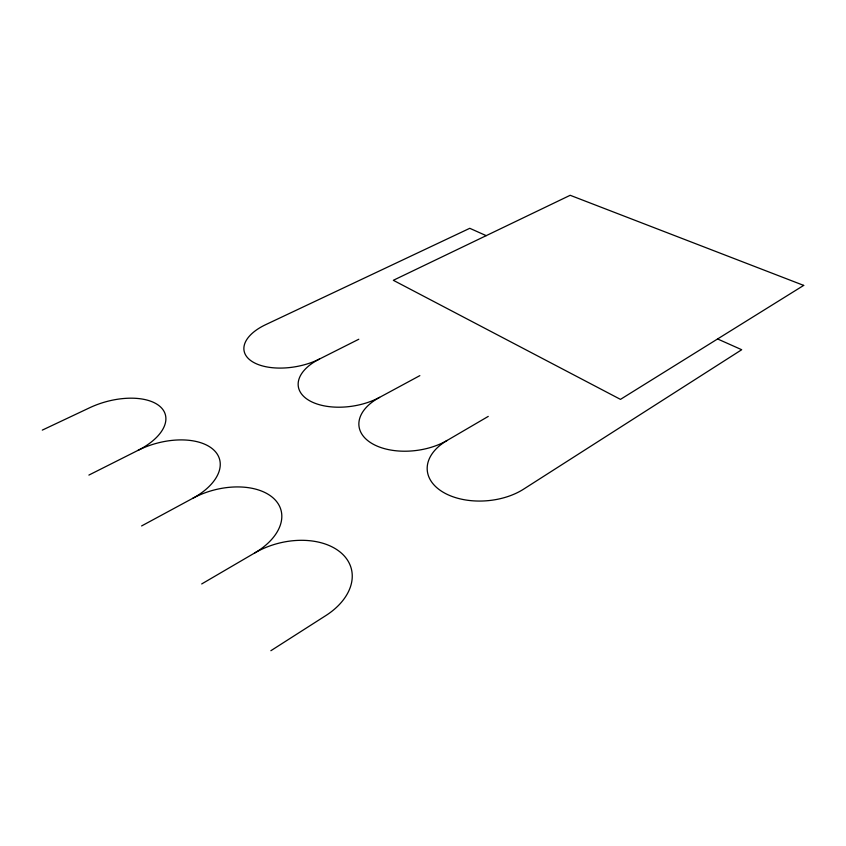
<?xml version="1.0" encoding="UTF-8"?>
<svg xmlns="http://www.w3.org/2000/svg" width="846" height="846" viewBox="0 0 846 846"><rect width="100%" height="100%" fill="white"/><g stroke="black" fill="none" stroke-linecap="round" stroke-linejoin="round"><path stroke-width="1.27" d="M270.868 650.711L325.784 615.613A64.624 43.135 -14.8 0 0 341.329 553.051A64.624 43.135 -14.8 0 0 254.657 552.988L201.697 583.952M419.838 375.635L379.621 397.356A53.88 31.291 -7.4 0 0 370.844 442.807A53.88 31.291 -7.4 0 0 447.164 440.428L488.248 416.412M141.599 525.948L192.634 498.379A60.849 37.309 -15.6 0 1 273.089 497.892A60.849 37.309 -15.6 0 1 254.657 552.988M88.893 475.082L138.067 450.336A57.528 32.55 -15.9 0 1 213.15 449.427A57.528 32.55 -15.9 0 1 192.634 498.379M486.217 235.653L469.773 228.304L265.655 324.674A48.465 24.767 -10.2 0 0 252.161 361.549A48.465 24.767 -10.2 0 0 319.513 359.021L358.789 339.246M42.3 430.117L89.697 407.74A54.588 28.637 -16 0 1 160.063 406.524A54.588 28.637 -16 0 1 138.067 450.336M717.588 338.96L741.709 349.726L523.579 489.168A57.295 35.426 -4.9 0 1 441.834 491.42A57.295 35.426 -4.9 0 1 447.164 440.428M379.621 397.356A50.982 27.77 -9 0 1 308.071 399.83A50.982 27.77 -9 0 1 319.513 359.021M803.7 285.398L620.467 399.375L393.327 280.301L570.183 195.289L803.7 285.398"/></g></svg>
